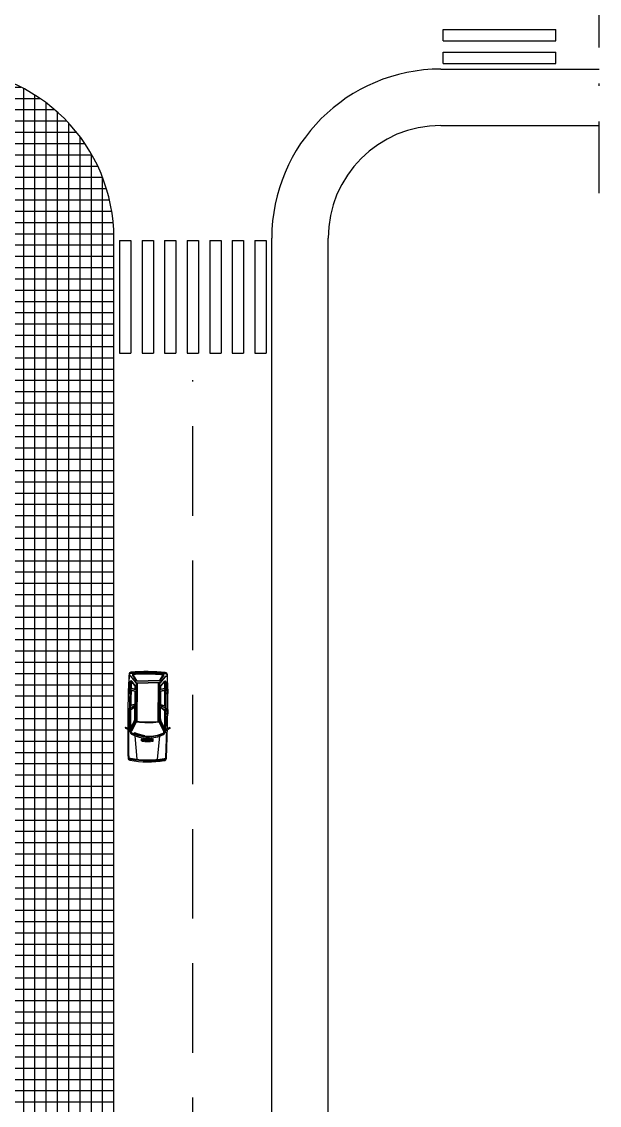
# Model space of a CAD drawing. Header units: millimetres. Extents: x 71 to 407, y 12 to 405.
# Drawn here: x 381.44 to 407.06, y 215.54 to 263.59 of the extents above; entities that cross this region are included whole.
import ezdxf

# ---------------------------------------------------------------- set-up
doc = ezdxf.new("R2010")
doc.units = ezdxf.units.MM
doc.header["$LTSCALE"] = 0.25
doc.linetypes.add('DASHDOT', pattern=[25.4, 12.7, -6.35, 0, -6.35])
doc.linetypes.add('HIDDEN', pattern=[9.525, 6.35, -3.175])
for name, color, linetype in [('CALCADAS', 250, 'Continuous'), ('EXTERN', 7, 'Continuous'), ('EXTERN-I', 251, 'Continuous'), ('PISO-CONCRETO', 8, 'Continuous')]:
    doc.layers.add(name, color=color, linetype=linetype)

msp = doc.modelspace()

# ---------------------------------------------------------------- hatches: boundary and pattern name
at = {"layer": 'PISO-CONCRETO'}
h = msp.add_hatch(dxfattribs=at)
h.set_pattern_fill('_USER', color=256, scale=0.5, style=0, double=1, pattern_type=0)
h.set_pattern_definition([(0, (311.53186, 147.1925), (0, 0.5), []), (90, (311.53186, 147.1925), (-0.5, 3e-17), [])])
edge = h.paths.add_edge_path()
edge.add_arc((378.032, 149.693), 7.5, 270, 360)
edge.add_line((385.532, 149.693), (385.532, 253.993))
edge.add_arc((378.032, 253.993), 7.5, 0, 90)
edge.add_line((378.032, 261.493), (245.032, 261.493))
edge.add_arc((245.032, 253.993), 7.5, 90, 180)
edge.add_line((237.532, 253.993), (237.532, 149.693))
edge.add_arc((245.032, 149.693), 7.5, 180, 270)
edge.add_line((245.032, 142.193), (378.032, 142.193))
edge = h.paths.add_edge_path(flags=16)
edge.add_arc((378.032, 149.693), 2.5, 270, 360)
edge.add_line((380.532, 149.693), (380.532, 253.993))
edge.add_arc((378.032, 253.993), 2.5, 0, 90)
edge.add_line((378.032, 256.493), (245.032, 256.493))
edge.add_arc((245.032, 253.993), 2.5, 90, 180)
edge.add_line((242.532, 253.993), (242.532, 149.693))
edge.add_arc((245.032, 149.693), 2.5, 180, 270)
edge.add_line((245.032, 147.193), (378.032, 147.193))

# ---------------------------------------------------------------- linework, layer by layer
at = {"layer": 'CALCADAS', "linetype": 'DASHDOT'}
msp.add_line((407.058, 255.993), (407.058, 273.993), dxfattribs=at)
at = {"layer": 'CALCADAS'}
for p, q in [((400.129, 263.243), (405.129, 263.243)), ((400.129, 262.743), (400.129, 263.243)), ((405.129, 262.743), (405.129, 263.243)), ((400.129, 262.743), (405.129, 262.743)), ((400.129, 261.743), (400.129, 262.243)), ((400.129, 262.243), (405.129, 262.243)), ((405.129, 261.743), (405.129, 262.243)), ((400.032, 261.493), (407.058, 261.493)), ((400.129, 261.743), (405.129, 261.743)), ((400.032, 258.993), (407.058, 258.993)), ((385.782, 253.896), (385.782, 248.896)), ((385.782, 253.896), (386.282, 253.896)), ((386.282, 253.896), (386.282, 248.896)), ((386.782, 253.896), (386.782, 248.896)), ((386.782, 253.896), (387.282, 253.896)), ((387.282, 253.896), (387.282, 248.896)), ((387.782, 253.896), (387.782, 248.896)), ((387.782, 253.896), (388.282, 253.896)), ((388.282, 253.896), (388.282, 248.896)), ((388.782, 253.896), (388.782, 248.896)), ((388.782, 253.896), (389.282, 253.896)), ((389.282, 253.896), (389.282, 248.896)), ((389.782, 253.896), (389.782, 248.896)), ((389.782, 253.896), (390.282, 253.896)), ((390.282, 253.896), (390.282, 248.896)), ((390.782, 253.896), (390.782, 248.896)), ((390.782, 253.896), (391.282, 253.896)), ((391.282, 253.896), (391.282, 248.896)), ((391.782, 253.896), (391.782, 248.896)), ((391.782, 253.896), (392.282, 253.896)), ((392.282, 253.896), (392.282, 248.896)), ((392.532, 149.693), (392.532, 253.993)), ((395.032, 149.693), (395.032, 253.993)), ((385.782, 248.896), (386.282, 248.896)), ((386.782, 248.896), (387.282, 248.896)), ((387.782, 248.896), (388.282, 248.896)), ((388.782, 248.896), (389.282, 248.896)), ((389.782, 248.896), (390.282, 248.896)), ((390.782, 248.896), (391.282, 248.896)), ((391.782, 248.896), (392.282, 248.896))]:
    msp.add_line(p, q, dxfattribs=at)
at = {"layer": 'CALCADAS', "linetype": 'HIDDEN', "ltscale": 2.5}
msp.add_line((389.032, 205.965), (389.032, 247.702), dxfattribs=at)
at = {"layer": 'CALCADAS'}
msp.add_lwpolyline([(378.032, 142.193, 0.414214), (385.532, 149.693), (385.532, 253.993, 0.414214), (378.032, 261.493), (245.032, 261.493, 0.414214), (237.532, 253.993), (237.532, 149.693, 0.414214), (245.032, 142.193)], format="xyb", close=True, dxfattribs=at)
for radius in [7.5, 5]:
    msp.add_arc((400.032, 253.993), radius, 90, 180, dxfattribs=at)
at = {"layer": 'EXTERN', "color": 181}
for p, q in [((386.169, 234.019), (386.167, 233.819)), ((387.922, 233.998), (387.92, 233.798)), ((386.148, 233.117), (386.146, 232.917)), ((387.922, 233.096), (387.92, 232.896)), ((386.04, 232.311), (386.032, 232.293)), ((386.032, 232.293), (386.042, 232.267)), ((386.04, 232.311), (386.143, 232.266)), ((386.042, 232.267), (386.143, 232.216)), ((388.008, 232.244), (387.906, 232.195)), ((388.011, 232.289), (387.907, 232.246)), ((388.019, 232.27), (388.008, 232.244)), ((388.011, 232.289), (388.019, 232.27))]:
    msp.add_line(p, q, dxfattribs=at)
for centre, radius, start, end in [((435.291, 232.227), 49.148, 177.1475, 177.8994), ((386.284, 234.668), 0.08, 94.2539, 177.1475), ((386.949, 225.722), 9.051, 89.335, 94.2539), ((386.949, 225.722), 9.051, 84.5287, 89.335), ((387.803, 234.632), 0.1, 3.6687, 84.5287), ((338.771, 233.347), 49.148, 0.7706, 1.5062), ((386.179, 234.019), 0.01, 107.6465, 179.335), ((435.291, 232.227), 49.148, 178.1505, 178.9538), ((386.177, 233.819), 0.01, 179.335, 215.5528), ((387.912, 233.998), 0.01, 359.335, 71.0235), ((387.91, 233.798), 0.01, 323.1172, 359.335), ((338.771, 233.347), 49.148, 359.7162, 0.5194), ((386.158, 233.117), 0.01, 133.1898, 179.335), ((387.912, 233.096), 0.01, 359.335, 45.4802), ((435.291, 232.227), 49.148, 179.2025, 179.954), ((386.156, 232.917), 0.01, 179.335, 217.2906), ((338.771, 233.347), 49.148, 358.716, 359.4675), ((387.91, 232.896), 0.01, 321.3794, 359.335), ((435.291, 232.227), 49.148, 180.0129, 181.4974), ((338.771, 233.347), 49.148, 357.1725, 358.6571), ((386.26, 230.941), 0.1, 179.335, 260.2583), ((387.064, 235.627), 4.854, 260.2583, 278.4117), ((387.76, 230.924), 0.1, 278.4117, 359.335)]:
    msp.add_arc(centre, radius, start, end, dxfattribs=at)
at = {"layer": 'EXTERN-I', "color": 181}
for p, q in [((386.208, 234.582), (386.176, 234.028)), ((386.218, 234.652), (386.212, 234.593)), ((386.218, 234.652), (386.219, 234.672)), ((386.515, 234.276), (386.281, 234.566)), ((386.519, 234.286), (386.286, 234.577)), ((386.523, 234.373), (386.357, 234.624)), ((386.535, 234.372), (386.378, 234.61)), ((386.552, 234.382), (386.398, 234.616)), ((387.024, 234.735), (387.024, 234.758)), ((387.024, 234.735), (387.084, 234.735)), ((387.079, 234.762), (387.029, 234.763)), ((387.034, 234.745), (387.034, 234.753)), ((387.074, 234.752), (387.034, 234.753)), ((387.034, 234.745), (387.074, 234.745)), ((387.074, 234.745), (387.074, 234.752)), ((387.084, 234.735), (387.084, 234.757)), ((387.547, 234.371), (387.707, 234.601)), ((387.564, 234.36), (387.726, 234.594)), ((387.577, 234.36), (387.748, 234.608)), ((387.578, 234.274), (387.818, 234.559)), ((387.582, 234.264), (387.822, 234.548)), ((387.888, 234.633), (387.887, 234.653)), ((387.888, 234.633), (387.892, 234.573)), ((387.896, 234.563), (387.915, 234.008)), ((386.24, 234.049), (386.176, 234.028)), ((386.179, 234.029), (386.212, 234.028)), ((386.212, 234.028), (386.212, 233.948)), ((386.24, 234.049), (386.531, 233.971)), ((386.29, 234.051), (386.476, 234.001)), ((386.478, 234.138), (386.319, 234.336)), ((386.493, 234.143), (386.325, 234.353)), ((386.476, 234.001), (386.478, 234.138)), ((386.491, 233.981), (386.493, 234.143)), ((386.516, 232.69), (386.534, 234.256)), ((386.519, 234.286), (387.049, 234.28)), ((386.526, 232.69), (386.545, 234.276)), ((386.535, 234.366), (387.05, 234.36)), ((386.545, 234.276), (387.048, 234.27)), ((386.545, 232.575), (386.565, 234.275)), ((386.565, 234.375), (387.05, 234.37)), ((386.565, 232.575), (386.585, 234.275)), ((387.552, 234.264), (387.048, 234.27)), ((387.578, 234.274), (387.049, 234.28)), ((387.535, 234.364), (387.05, 234.37)), ((387.564, 234.354), (387.05, 234.36)), ((387.493, 232.564), (387.512, 234.264)), ((387.513, 232.564), (387.532, 234.264)), ((387.534, 232.678), (387.552, 234.264)), ((387.544, 232.678), (387.562, 234.244)), ((387.851, 234.03), (387.559, 233.959)), ((387.599, 233.969), (387.601, 234.13)), ((387.601, 234.13), (387.774, 234.336)), ((387.614, 233.988), (387.616, 234.125)), ((387.802, 234.033), (387.614, 233.988)), ((387.616, 234.125), (387.78, 234.319)), ((387.851, 234.03), (387.915, 234.008)), ((386.177, 233.809), (386.2, 233.808)), ((386.186, 233.938), (386.185, 233.848)), ((386.195, 233.838), (386.21, 233.838)), ((386.197, 233.948), (386.212, 233.948)), ((386.21, 233.838), (386.21, 233.818)), ((386.277, 233.971), (386.49, 233.913)), ((386.286, 233.953), (386.475, 233.902)), ((386.469, 233.334), (386.475, 233.902)), ((386.484, 233.323), (386.49, 233.913)), ((387.591, 233.31), (387.598, 233.901)), ((387.813, 233.953), (387.598, 233.901)), ((387.606, 233.321), (387.613, 233.889)), ((387.803, 233.935), (387.613, 233.889)), ((387.876, 233.819), (387.876, 233.799)), ((387.891, 233.819), (387.876, 233.819)), ((387.879, 234.009), (387.878, 233.929)), ((387.893, 233.929), (387.878, 233.929)), ((387.912, 234.008), (387.879, 234.009)), ((387.909, 233.788), (387.886, 233.789)), ((387.903, 233.919), (387.902, 233.829)), ((386.158, 233.127), (386.523, 233.297)), ((386.158, 233.127), (386.191, 233.126)), ((386.191, 233.126), (386.191, 233.046)), ((386.482, 233.232), (386.253, 233.069)), ((386.484, 233.323), (386.256, 233.255)), ((386.467, 233.203), (386.263, 233.057)), ((386.469, 233.334), (386.267, 233.274)), ((386.461, 232.691), (386.467, 233.203)), ((386.476, 232.69), (386.482, 233.232)), ((387.912, 233.106), (387.551, 233.285)), ((387.584, 232.678), (387.59, 233.22)), ((387.59, 233.22), (387.816, 233.051)), ((387.591, 233.31), (387.817, 233.237)), ((387.599, 232.677), (387.605, 233.19)), ((387.605, 233.19), (387.806, 233.039)), ((387.606, 233.321), (387.807, 233.256)), ((387.879, 233.107), (387.878, 233.027)), ((387.912, 233.106), (387.879, 233.107)), ((386.156, 232.907), (386.179, 232.906)), ((386.165, 233.037), (386.164, 232.947)), ((386.174, 232.937), (386.189, 232.936)), ((386.176, 233.046), (386.191, 233.046)), ((386.189, 232.936), (386.189, 232.916)), ((386.455, 232.604), (386.227, 232.159)), ((386.491, 232.585), (386.247, 232.111)), ((386.499, 232.578), (386.267, 232.129)), ((386.442, 232.611), (386.269, 232.274)), ((387.603, 232.59), (387.821, 232.141)), ((387.616, 232.597), (387.782, 232.256)), ((387.877, 232.917), (387.876, 232.897)), ((387.892, 232.917), (387.877, 232.917)), ((387.893, 233.027), (387.878, 233.027)), ((387.909, 232.886), (387.886, 232.887)), ((387.903, 233.016), (387.902, 232.926)), ((386.143, 232.266), (386.214, 232.235)), ((386.143, 232.216), (386.194, 232.19)), ((386.247, 232.111), (386.143, 232.103)), ((386.258, 232.097), (386.143, 232.088)), ((386.194, 232.19), (386.208, 232.197)), ((386.208, 232.261), (386.288, 232.278)), ((386.208, 232.25), (386.282, 232.267)), ((386.218, 232.219), (386.208, 232.197)), ((386.214, 232.197), (386.208, 232.197)), ((386.218, 232.219), (386.214, 232.235)), ((386.216, 232.225), (386.218, 232.225)), ((386.22, 232.223), (386.219, 232.199)), ((386.225, 232.223), (386.224, 232.199)), ((386.23, 232.223), (386.229, 232.199)), ((386.235, 232.223), (386.234, 232.199)), ((386.24, 232.223), (386.239, 232.199)), ((386.501, 232.561), (386.275, 232.122)), ((386.514, 232.536), (386.307, 232.133)), ((387.543, 232.524), (387.741, 232.116)), ((387.557, 232.548), (387.772, 232.105)), ((387.559, 232.566), (387.78, 232.111)), ((387.567, 232.573), (387.799, 232.093)), ((387.842, 232.242), (387.763, 232.261)), ((387.842, 232.231), (387.768, 232.249)), ((387.81, 232.204), (387.809, 232.181)), ((387.815, 232.204), (387.814, 232.181)), ((387.82, 232.204), (387.819, 232.181)), ((387.825, 232.204), (387.824, 232.18)), ((387.83, 232.205), (387.829, 232.18)), ((387.831, 232.2), (387.836, 232.216)), ((387.831, 232.2), (387.84, 232.178)), ((387.833, 232.207), (387.832, 232.207)), ((387.834, 232.178), (387.84, 232.178)), ((387.907, 232.246), (387.836, 232.216)), ((387.855, 232.17), (387.84, 232.178)), ((387.906, 232.195), (387.855, 232.17)), ((386.449, 232.073), (386.452, 232.081)), ((386.559, 230.889), (386.471, 231.932)), ((386.743, 231.964), (387.011, 231.847)), ((386.758, 231.699), (386.759, 231.795)), ((386.772, 231.698), (386.773, 231.794)), ((386.782, 231.696), (386.784, 231.792)), ((387.021, 231.858), (386.792, 231.952)), ((386.796, 231.694), (386.797, 231.79)), ((386.807, 231.692), (386.808, 231.788)), ((386.821, 231.691), (386.822, 231.787)), ((386.831, 231.69), (386.832, 231.785)), ((386.845, 231.688), (386.846, 231.784)), ((386.855, 231.687), (386.856, 231.783)), ((386.869, 231.685), (386.87, 231.781)), ((386.879, 231.685), (386.88, 231.78)), ((386.893, 231.683), (386.894, 231.779)), ((386.897, 231.936), (386.899, 231.945)), ((386.903, 231.683), (386.904, 231.779)), ((386.917, 231.682), (386.918, 231.777)), ((386.927, 231.681), (386.928, 231.777)), ((386.941, 231.68), (386.942, 231.776)), ((386.951, 231.68), (386.952, 231.776)), ((386.965, 231.678), (386.966, 231.774)), ((386.976, 231.68), (386.977, 231.776)), ((386.99, 231.678), (386.991, 231.774)), ((386.999, 231.679), (387, 231.775)), ((387.013, 231.678), (387.014, 231.774)), ((387.018, 231.849), (387.021, 231.858)), ((387.024, 231.678), (387.025, 231.774)), ((387.038, 231.679), (387.039, 231.775)), ((387.047, 231.678), (387.048, 231.774)), ((387.061, 231.679), (387.062, 231.775)), ((387.072, 231.677), (387.073, 231.773)), ((387.086, 231.678), (387.087, 231.774)), ((387.096, 231.678), (387.097, 231.774)), ((387.11, 231.679), (387.111, 231.775)), ((387.12, 231.679), (387.121, 231.775)), ((387.134, 231.68), (387.135, 231.776)), ((387.144, 231.68), (387.145, 231.776)), ((387.158, 231.681), (387.159, 231.777)), ((387.168, 231.682), (387.169, 231.778)), ((387.182, 231.683), (387.183, 231.779)), ((387.192, 231.684), (387.193, 231.78)), ((387.206, 231.685), (387.207, 231.781)), ((387.217, 231.686), (387.218, 231.782)), ((387.231, 231.687), (387.232, 231.783)), ((387.241, 231.689), (387.242, 231.785)), ((387.255, 231.69), (387.256, 231.786)), ((387.265, 231.692), (387.266, 231.788)), ((387.279, 231.693), (387.28, 231.789)), ((387.459, 230.879), (387.571, 231.919)), ((387.788, 232.079), (387.903, 232.068)), ((387.799, 232.093), (387.903, 232.083)), ((386.261, 230.931), (386.261, 230.893)), ((386.266, 230.93), (386.266, 230.891)), ((386.559, 230.889), (386.579, 230.847)), ((387.459, 230.879), (387.439, 230.837)), ((387.753, 230.913), (387.753, 230.874)), ((387.758, 230.913), (387.758, 230.875))]:
    msp.add_line(p, q, dxfattribs=at)
for centre, radius, start, end in [((386.949, 225.722), 8.891, 94.5859, 94.7792), ((386.949, 225.722), 8.901, 94.5516, 94.7514), ((386.248, 234.651), 0.03, 94.4915, 177.1703), ((386.249, 234.671), 0.03, 94.4751, 177.1468), ((386.242, 234.535), 0.05, 38.7919, 94.5859), ((386.247, 234.545), 0.05, 38.7919, 94.5516), ((386.949, 225.722), 8.986, 89.335, 94.4915), ((386.949, 225.722), 9.006, 89.335, 94.4751), ((386.382, 234.64), 0.03, 93.6377, 213.3853), ((386.403, 234.626), 0.03, 93.5086, 213.3853), ((386.949, 225.722), 8.966, 89.335, 93.6377), ((386.415, 234.627), 0.02, 93.4345, 213.3853), ((386.949, 225.722), 8.951, 89.335, 93.5086), ((386.949, 225.722), 8.941, 89.335, 93.4345), ((387.029, 234.758), 0.005, 89.335, 179.335), ((386.949, 225.722), 8.966, 85.0322, 89.335), ((386.949, 225.722), 8.951, 85.1613, 89.335), ((386.949, 225.722), 8.941, 85.2354, 89.335), ((386.949, 225.722), 9.006, 84.1949, 89.335), ((386.949, 225.722), 8.986, 84.1785, 89.335), ((387.079, 234.757), 0.005, 359.335, 89.335), ((387.69, 234.612), 0.02, 325.2847, 85.2354), ((387.702, 234.611), 0.03, 325.2847, 85.1613), ((387.723, 234.625), 0.03, 325.2847, 85.0322), ((387.856, 234.527), 0.05, 84.1184, 139.8781), ((387.861, 234.516), 0.05, 84.0841, 139.8781), ((387.857, 234.652), 0.03, 1.5232, 84.1949), ((387.858, 234.632), 0.03, 1.4997, 84.1785), ((386.949, 225.722), 8.901, 83.9185, 84.1184), ((386.949, 225.722), 8.891, 83.8908, 84.0841), ((386.179, 234.019), 0.01, 89.335, 107.6465), ((435.291, 232.217), 49.083, 177.5327, 179.9755), ((435.304, 232.226), 49.058, 177.5324, 179.9505), ((386.293, 234.328), 0.04, 38.7919, 177.5327), ((435.304, 232.226), 49.048, 177.5413, 177.8682), ((386.311, 234.338), 0.02, 38.7919, 177.5324), ((435.304, 232.233), 49.038, 177.5546, 177.8787), ((386.311, 234.33), 0.01, 38.7919, 177.5413), ((386.32, 234.325), 0.01, 94.0667, 177.5546), ((386.54, 234.281), 0.0261, 191.4639, 257.206), ((386.535, 234.381), 0.015, 213.3853, 269.335), ((386.547, 234.381), 0.015, 213.3853, 269.335), ((386.565, 234.39), 0.015, 213.3853, 269.335), ((387.535, 234.379), 0.015, 269.335, 325.2847), ((387.552, 234.369), 0.015, 269.335, 325.2847), ((387.557, 234.269), 0.0261, 281.4639, 347.206), ((387.564, 234.369), 0.015, 269.335, 325.2847), ((387.787, 234.321), 0.02, 1.1375, 139.8781), ((387.805, 234.31), 0.04, 1.1372, 139.8781), ((387.778, 234.308), 0.01, 1.1153, 84.6032), ((387.787, 234.313), 0.01, 1.1287, 139.8781), ((338.759, 233.354), 49.038, 0.7913, 1.1153), ((338.759, 233.347), 49.048, 0.8018, 1.1287), ((338.759, 233.347), 49.058, 358.7194, 1.1375), ((338.771, 233.337), 49.083, 358.6944, 1.1372), ((386.177, 233.819), 0.01, 215.5528, 269.335), ((386.195, 233.848), 0.01, 179.335, 269.335), ((386.196, 233.938), 0.01, 89.335, 179.335), ((386.2, 233.818), 0.01, 269.335, 359.335), ((435.304, 232.226), 49.048, 177.983, 178.7763), ((435.304, 232.226), 49.038, 177.9857, 178.7726), ((338.759, 233.347), 49.038, 359.8974, 0.6842), ((338.759, 233.347), 49.048, 359.8937, 0.6869), ((387.886, 233.799), 0.01, 179.335, 269.335), ((387.892, 233.829), 0.01, 269.335, 359.335), ((387.893, 233.919), 0.01, 359.335, 89.335), ((387.91, 233.798), 0.01, 269.335, 323.1172), ((387.912, 233.998), 0.01, 71.0235, 89.335), ((386.158, 233.117), 0.01, 89.335, 133.1898), ((435.304, 232.226), 49.038, 179.0207, 179.9454), ((387.912, 233.096), 0.01, 45.4802, 89.335), ((386.156, 232.917), 0.01, 217.2906, 269.335), ((386.174, 232.947), 0.01, 179.335, 269.335), ((386.175, 233.036), 0.01, 89.335, 179.335), ((386.179, 232.916), 0.01, 269.335, 359.335), ((435.304, 232.226), 49.048, 179.0293, 179.948), ((386.276, 232.693), 0.185, 332.8004, 359.335), ((386.276, 232.693), 0.2, 332.8004, 359.335), ((386.276, 232.693), 0.24, 332.8004, 359.335), ((386.276, 232.693), 0.25, 332.8004, 359.335), ((387.784, 232.675), 0.25, 179.335, 205.8696), ((387.784, 232.675), 0.24, 179.335, 205.8696), ((387.784, 232.675), 0.2, 179.335, 205.8696), ((387.784, 232.675), 0.185, 179.335, 205.8696), ((338.759, 233.347), 49.038, 358.7246, 359.6493), ((338.759, 233.347), 49.048, 358.722, 359.6407), ((387.886, 232.897), 0.01, 179.335, 269.335), ((387.892, 232.927), 0.01, 269.335, 359.335), ((387.893, 233.017), 0.01, 359.335, 89.335), ((387.91, 232.896), 0.01, 269.335, 321.3794), ((435.291, 232.217), 49.083, 180.0231, 180.0617), ((386.218, 232.164), 0.01, 180.0617, 332.8004), ((386.214, 232.202), 0.005, 268.4208, 359.335), ((386.218, 232.223), 0.002, 359.335, 89.335), ((386.222, 232.199), 0.0025, 179.335, 359.335), ((386.222, 232.223), 0.0025, 359.335, 179.335), ((386.227, 232.199), 0.0025, 179.335, 359.335), ((386.227, 232.223), 0.0025, 359.335, 179.335), ((386.232, 232.199), 0.0025, 179.335, 359.335), ((386.232, 232.223), 0.0025, 359.335, 179.335), ((386.237, 232.199), 0.0025, 179.335, 359.335), ((386.237, 232.223), 0.0025, 359.335, 179.335), ((386.347, 232.088), 0.09, 173.9286, 241.9046), ((386.347, 232.088), 0.09, 152.8004, 173.9286), ((386.32, 232.099), 0.05, 152.8004, 244.2967), ((386.351, 232.11), 0.05, 152.8004, 245.122), ((386.527, 232.547), 0.03, 82.6228, 152.8004), ((386.54, 232.522), 0.03, 82.8377, 152.8004), ((387.078, 236.799), 4.258, 262.6228, 269.335), ((387.078, 236.799), 4.281, 262.8377, 269.335), ((387.078, 236.799), 4.258, 269.335, 276.0472), ((387.078, 236.799), 4.281, 269.335, 275.8323), ((387.516, 232.511), 0.03, 25.8696, 95.8323), ((387.53, 232.535), 0.03, 25.8696, 96.0472), ((387.696, 232.094), 0.05, 293.548, 25.8696), ((387.727, 232.083), 0.05, 294.3733, 25.8696), ((387.699, 232.072), 0.09, 4.7414, 25.8696), ((387.812, 232.181), 0.0025, 179.335, 359.335), ((387.812, 232.204), 0.0025, 359.335, 179.335), ((387.817, 232.181), 0.0025, 179.335, 359.335), ((387.817, 232.204), 0.0025, 359.335, 179.335), ((387.822, 232.181), 0.0025, 179.335, 359.335), ((387.822, 232.204), 0.0025, 359.335, 179.335), ((387.83, 232.145), 0.01, 205.8696, 358.6083), ((387.827, 232.18), 0.0025, 179.335, 359.335), ((387.827, 232.204), 0.0025, 359.335, 179.335), ((387.834, 232.183), 0.005, 179.335, 270.2492), ((387.832, 232.205), 0.002, 89.335, 179.335), ((338.771, 233.337), 49.083, 358.6083, 358.6469), ((435.291, 232.227), 49.133, 180.1603, 181.4936), ((435.291, 232.227), 49.118, 180.1589, 181.4495), ((387.041, 233.597), 1.712, 244.2967, 265.7425), ((387.038, 233.381), 1.557, 241.9046, 269.335), ((387.041, 233.597), 1.689, 245.122, 263.379), ((386.453, 232.071), 0.005, 155.5236, 245.6839), ((387.189, 233.7), 1.793, 245.6839, 260.4294), ((387.188, 233.694), 1.773, 245.498, 260.6154), ((386.766, 231.707), 0.0108, 223.2015, 304.6135), ((386.765, 231.786), 0.0107, 42.4694, 124.8996), ((386.79, 231.703), 0.0108, 223.2015, 304.6135), ((386.79, 231.783), 0.0107, 42.4694, 124.8996), ((386.814, 231.7), 0.0108, 223.2015, 304.6135), ((386.814, 231.779), 0.0107, 42.4694, 124.8996), ((386.822, 231.947), 0.005, 260.4294, 350.5897), ((386.839, 231.697), 0.0108, 223.2015, 304.6135), ((386.838, 231.777), 0.0107, 42.4694, 124.8996), ((386.863, 231.694), 0.0108, 223.2015, 304.6135), ((386.862, 231.774), 0.0107, 42.4694, 124.8996), ((386.887, 231.692), 0.0108, 223.2015, 304.6135), ((386.886, 231.772), 0.0107, 42.4694, 124.8996), ((387.041, 233.597), 1.689, 264.581, 269.335), ((386.911, 231.69), 0.0108, 223.2015, 304.6135), ((386.91, 231.77), 0.0107, 42.4694, 124.8996), ((386.935, 231.689), 0.0108, 223.2015, 304.6135), ((386.934, 231.769), 0.0107, 42.4694, 124.8996), ((387.041, 233.597), 1.712, 266.9508, 269.335), ((386.959, 231.687), 0.0108, 223.2015, 304.6135), ((386.959, 231.767), 0.0107, 42.4694, 124.8996), ((386.984, 231.687), 0.0108, 223.2015, 304.6135), ((386.983, 231.767), 0.0107, 42.4694, 124.8996), ((387.007, 231.687), 0.0108, 223.2015, 304.6135), ((387.006, 231.766), 0.0107, 42.4694, 124.8996), ((387.013, 231.851), 0.005, 246.4133, 336.4133), ((387.038, 233.381), 1.557, 269.335, 296.7654), ((387.041, 233.597), 1.689, 269.335, 293.548), ((387.041, 233.597), 1.712, 269.335, 294.3733), ((387.03, 231.687), 0.0108, 234.0565, 315.4685), ((387.032, 231.766), 0.0107, 53.7704, 136.2006), ((387.053, 231.687), 0.0108, 234.0565, 315.4685), ((387.056, 231.766), 0.0107, 53.7704, 136.2006), ((387.078, 231.686), 0.0108, 234.0565, 315.4685), ((387.08, 231.766), 0.0107, 53.7704, 136.2006), ((387.102, 231.687), 0.0108, 234.0565, 315.4685), ((387.105, 231.767), 0.0107, 53.7704, 136.2006), ((387.126, 231.688), 0.0108, 234.0565, 315.4685), ((387.129, 231.768), 0.0107, 53.7704, 136.2006), ((387.15, 231.689), 0.0108, 234.0565, 315.4685), ((387.153, 231.769), 0.0107, 53.7704, 136.2006), ((387.174, 231.691), 0.0108, 234.0565, 315.4685), ((387.177, 231.77), 0.0107, 53.7704, 136.2006), ((387.199, 231.693), 0.0108, 234.0565, 315.4685), ((387.201, 231.772), 0.0107, 53.7704, 136.2006), ((387.223, 231.695), 0.0108, 234.0565, 315.4685), ((387.225, 231.775), 0.0107, 53.7704, 136.2006), ((387.247, 231.698), 0.0108, 234.0565, 315.4685), ((387.25, 231.777), 0.0107, 53.7704, 136.2006), ((387.271, 231.701), 0.0108, 234.0565, 315.4685), ((387.274, 231.781), 0.0107, 53.7704, 136.2006), ((387.699, 232.072), 0.09, 296.7654, 4.7414), ((338.771, 233.347), 49.118, 357.2205, 358.511), ((338.771, 233.347), 49.133, 357.1764, 358.5097), ((386.225, 230.947), 0.05, 181.4936, 259.8288), ((386.239, 230.985), 0.05, 181.4495, 259.9147), ((387.064, 235.627), 4.804, 259.8288, 260.3418), ((387.064, 235.627), 4.764, 259.9147, 260.2938), ((386.259, 230.893), 0.002, 260.3418, 359.335), ((387.064, 235.627), 4.764, 260.3547, 278.4117), ((386.268, 230.891), 0.002, 179.335, 260.4505), ((387.064, 235.627), 4.804, 260.4505, 278.4117), ((387.751, 230.874), 0.002, 278.2195, 359.335), ((387.064, 235.627), 4.764, 278.3762, 278.7552), ((387.76, 230.875), 0.002, 179.335, 278.3282), ((387.064, 235.627), 4.804, 278.3282, 278.8412), ((387.76, 230.924), 0.1, 278.4117, 359.335), ((387.782, 230.967), 0.05, 278.7552, 357.2205), ((387.795, 230.929), 0.05, 278.8412, 357.1764)]:
    msp.add_arc(centre, radius, start, end, dxfattribs=at)

doc.saveas('drawing.dxf')
